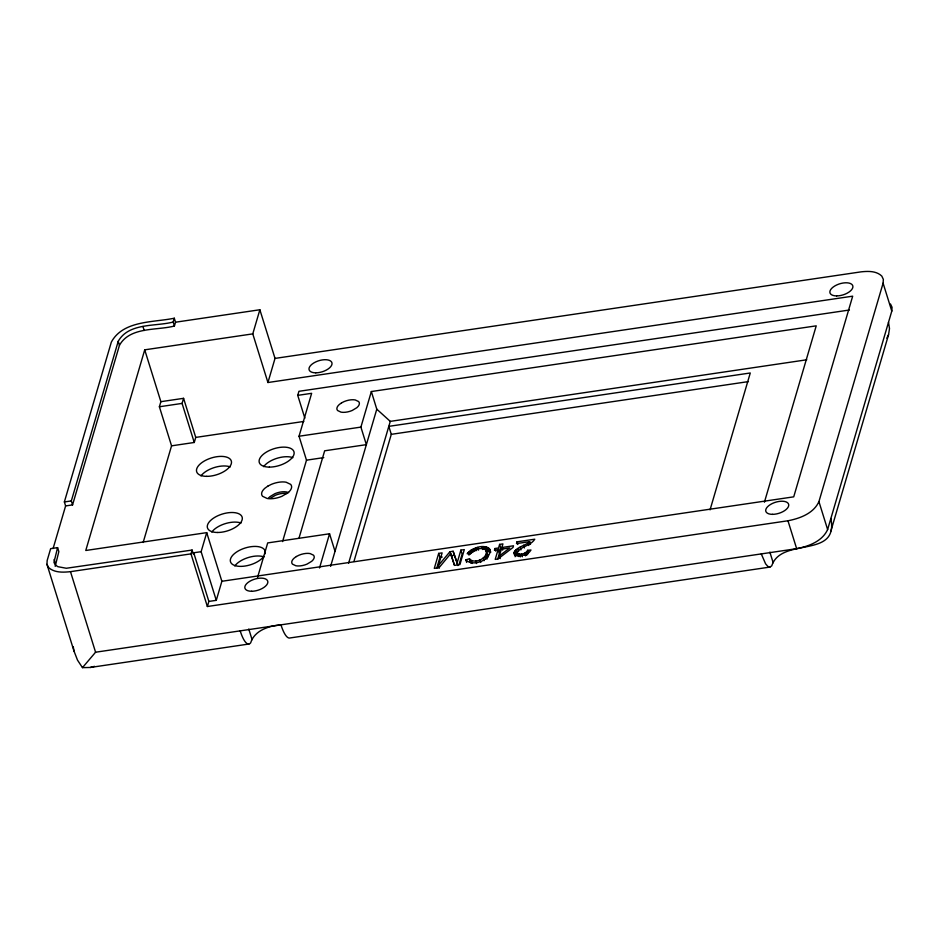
<?xml version="1.0" encoding="UTF-8"?>
<svg xmlns="http://www.w3.org/2000/svg" width="939" height="939" viewBox="0 0 939 939"><rect width="100%" height="100%" fill="white"/><g stroke="black" fill="none" stroke-linecap="round" stroke-linejoin="round"><path stroke-width="1.41" d="M248.87 644.037L90.261 667.465L82.468 667.641L77.514 660.14L74.005 651.103L46.95 564.327L47.161 560.524L50.647 548.669L57.596 547.637L58.84 551.627L55.201 566.346M57.596 547.637L53.957 562.355L55.225 564.808L57.842 566.687L66.329 568.259L192.096 550.054L193.34 554.045L193.716 552.778L201.122 551.686L206.721 532.636L85.766 550.489L144.723 349.836L252.779 333.873L259.868 309.753L175.534 322.206L174.408 326.009C156.942 330.669 129.993 326.479 119.453 345.306L72.561 504.9L65.613 505.933L53.1 548.529M883.094 283.179L883.353 279.376L881.791 276.089C876.357 270.808 868.106 271.101 861.098 271.852L275.021 358.405L267.932 382.525L852.682 296.172L793.725 496.837L221.874 581.288L216.275 600.338L208.869 601.429L207.366 606.512L787.962 520.769C799.875 518.457 813.597 513.457 818.925 501.614L883.094 283.179L891.792 311.102L827.623 529.537C822.294 541.369 808.573 546.381 796.659 548.681L95.578 652.218L82.468 667.641M891.792 311.102L892.05 307.288L890.489 304.001M529.655 541.65C526.474 545.653 510.405 548.529 515.229 555.336C520.676 556.604 527.976 555.16 530.981 550.008L527.659 550.313C526.075 553.752 521.438 554.656 518.082 553.881L517.225 552.249C521.462 546.122 530.852 545.641 534.761 539.209L517.013 541.826L516.497 543.599L529.655 541.65L530.488 544.315M280.972 624.834A28.851 7.758 81.6 0 0 287.557 637.346A28.346 7.618 81.6 0 0 289.658 638.015L769.957 567.074L771.764 565.818C781.33 536.509 839.008 559.233 830.862 518.492M830.898 530.993L888.54 334.777L889.503 328.603L888.505 322.277M466.671 562.449L465.838 559.785L469.477 558.811C474.254 564.668 488.186 558.341 486.39 550.442C482.071 546.357 473.819 549.28 470.592 553.705L467.176 553.728C471.894 547.613 487.623 541.991 490.663 551.932M486.731 553.376L487.634 554.433L487.646 557.613L486.414 553.634M65.613 505.933L64.368 501.942L111.342 342.089C123.232 320.211 153.609 322.57 174.29 318.215L175.534 322.206M72.561 504.9L71.329 500.921L118.22 341.315C128.749 322.488 155.698 326.678 173.163 322.03L174.29 318.215M143.151 542.484L171.555 445.837L159.384 406.763L160.874 401.681L144.723 349.836M171.555 445.837L194.256 442.48L182.084 403.406L183.575 398.324L160.874 401.681M194.256 442.48L195.746 437.41L183.575 398.324M207.366 606.512L190.981 553.869L192.096 550.054M304.846 418.172L297.745 395.366L298.931 391.305L849.419 310.011M257.521 577.532L267.697 542.918L329.554 533.775L335.023 551.322M282.569 541.58L306.49 460.169L299.036 436.236L311.642 393.312L297.745 395.366M299.095 537.836L324.659 450.802L366.363 444.652L360.905 427.104L371.351 391.54L816.226 325.845L764.405 502.236M319.518 567.966L329.554 533.775M330.598 566.37L376.785 409.181L371.351 391.54M348.592 563.259L390.272 421.376L376.785 409.181M353.944 561.463L391.293 434.334L388.816 426.353L750.273 372.983L710.048 509.877M439.264 568.083L438.431 565.431L442.116 552.883L438.689 553.388L434.288 568.377L439.065 567.672L450.697 553.681L454.417 565.231M436.729 568.283L439.933 557.379L438.689 553.388M438.431 565.431L449.922 551.733L453.126 551.263L457.939 565.571L457.14 562.872L460.885 550.113L464.312 549.608L459.91 564.597L454.558 565.384L450.697 553.681M459.136 564.304L462.129 554.104L460.885 550.113M502.682 550.16L501.86 547.496L502.917 543.904L499.618 544.397L498.562 547.989L494.935 548.517L494.442 550.207L498.069 549.667L499.313 553.658L497.682 559.21M498.069 549.667L495.217 559.386L497.905 558.987L513.011 547.46L513.504 545.782L501.86 547.496M499.618 544.397L500.863 548.388L499.806 551.968L498.562 547.989M499.372 555.935L501.367 549.186L509.771 547.942L499.372 555.935L500.205 558.599M280.925 625.081A21.726 10.529 -17.3 0 0 265.127 628.484C258.601 631.114 252.767 635.856 250.69 642.781A28.334 7.618 81.6 0 1 246.769 643.368A28.863 7.758 81.6 0 1 240.196 630.855M515.088 556.698L517.412 553.81M886.839 338.134L888.54 334.777M270.491 498.198L275.42 495.252A12.348 5.986 -17.3 0 1 287.005 493.538M90.261 667.465L94.487 666.35M159.384 406.763L182.084 403.406M195.746 437.41L303.802 421.447M390.272 421.376L806.765 359.778M299.036 436.236L360.905 427.104M391.293 434.334L748.418 381.598M306.49 460.169L323.767 457.61M64.368 501.942L71.329 500.921M46.95 564.327L48.652 567.602C54.556 572.872 63.124 572.438 70.484 571.663L190.981 553.869M439.933 557.379L442.222 557.038M454.359 555.254L451.154 555.724L449.922 551.733M500.863 548.388L503.058 548.059M486.449 550.794L490.545 552.496L489.301 548.505M288.613 492.611L286.512 491.954A12.348 5.986 -17.3 0 0 274.927 493.668L269.998 496.625A11.761 5.704 -17.3 0 0 268.39 498.327M769.957 567.074L767.856 566.405L765.602 563.846L761.283 553.904M465.838 559.785C472.305 567.25 491.919 560.184 489.841 549.268M453.126 551.263L457.14 562.872M818.925 501.614L827.623 529.537M787.962 520.769L796.659 548.681M769.863 552.097L773.173 562.731M527.976 542.848L528.798 545.512M527.659 550.313L528.481 552.977M526.92 551.627L527.741 554.292M526.309 552.214L527.143 554.867M523.61 545.301L524.443 547.965M525.558 552.742L526.392 555.395M524.678 553.2L525.511 555.865M520.124 547.249L520.957 549.902M521.521 554.092L522.342 556.757M517.013 541.826L517.835 544.491M517.753 548.693L518.586 551.346M519.537 554.21L520.359 556.874M518.082 553.881L518.915 556.545M517.225 552.249L518.469 556.24M516.168 549.82L518.105 555.865M515.03 550.841L516.274 554.832M514.279 551.792L515.523 555.782M513.844 552.707L514.678 555.372M494.935 548.517L495.769 551.181M488.573 547.883L489.818 551.874M487.658 547.39L488.89 551.369M486.531 547.026L487.775 551.017M485.205 546.815L487.928 555.865M485.486 549.385L486.308 552.038M483.632 546.744L484.454 549.409M485.768 555.125L487.012 559.104M481.813 546.838L482.646 549.503M484.724 556.627L485.545 559.292M483.198 558.059L484.031 560.712M477.728 547.46L478.561 550.125M479.935 559.808L480.768 562.473M475.803 547.977L476.625 550.63M473.995 548.622L474.817 551.287M472.294 549.409L473.127 552.073M475.733 560.876L476.554 563.541M470.744 550.324L471.578 552.989M469.371 551.346L470.204 554.01M471.484 560.794L472.305 563.447M470.768 560.489L471.601 563.142M468.185 552.484L469.019 555.149M470.204 560.055L471.026 562.719M469.477 558.811L470.709 562.801M259.868 309.753L275.021 358.405M252.779 333.873L267.932 382.525M173.163 322.03L174.408 326.009M248.776 629.036L252.086 639.67M142.951 326.49L144.195 330.481M206.721 532.636L221.874 581.288M201.122 551.686L216.275 600.338M193.716 552.778L208.869 601.429M118.22 341.315L119.453 345.306M70.484 571.663L95.578 652.218M54.11 559.503L55.354 563.494M73.254 646.807L74.005 651.103M234.82 565.935A18.146 8.803 -17.3 0 1 264.082 556.933M211.815 532.037A18.146 8.803 -17.3 0 1 241.065 523.035M263.636 466.66A18.146 8.803 -17.3 0 1 292.886 457.657M200.993 475.909A18.146 8.803 -17.3 0 1 230.243 466.906M263.777 556.428A18.146 8.803 -17.3 0 1 234.527 565.431A18.146 8.803 -17.3 0 1 243.072 548.728A18.146 8.803 -17.3 0 1 265.103 553.846M341.526 402.901L339.39 404.427A11.291 5.47 -17.3 0 0 337.594 410.519L341.01 412.151A11.855 5.751 -17.3 0 0 352.137 410.507L356.855 407.679A11.291 5.47 -17.3 0 0 358.651 401.575L355.235 399.944A11.855 5.751 -17.3 0 0 344.108 401.587L341.526 402.901M267.826 486.144L264.974 488.174A15.047 7.301 -17.3 0 0 262.58 496.297L267.134 498.468A15.799 7.665 -17.3 0 0 281.97 496.285L288.261 492.506A15.047 7.301 -17.3 0 0 290.656 484.371L286.102 482.2A15.799 7.665 -17.3 0 0 271.277 484.395L267.826 486.144M296.395 556.522L294.259 558.036A11.291 5.47 -17.3 0 0 292.463 564.139L295.879 565.771A11.855 5.751 -17.3 0 0 307.006 564.128L311.725 561.287A11.291 5.47 -17.3 0 0 313.52 555.195L310.105 553.564A11.855 5.751 -17.3 0 0 298.978 555.207L296.395 556.522M315.762 372.83A11.937 5.787 -17.3 0 0 331.983 362.994A11.937 5.787 -17.3 0 0 313.79 362.959A11.937 5.787 -17.3 0 0 315.762 372.83M251.593 591.265A11.937 5.787 -17.3 0 0 267.803 581.429A11.937 5.787 -17.3 0 0 249.61 581.394A11.937 5.787 -17.3 0 0 251.593 591.265M772.468 514.349A11.937 5.787 -17.3 0 0 788.69 504.513A11.937 5.787 -17.3 0 0 770.496 504.478A11.937 5.787 -17.3 0 0 772.468 514.349M836.649 295.914A11.937 5.787 -17.3 0 0 852.858 286.078A11.937 5.787 -17.3 0 0 834.665 286.043A11.937 5.787 -17.3 0 0 836.649 295.914M217.59 532.483A18.146 8.803 -17.3 0 0 242.239 517.53A18.146 8.803 -17.3 0 0 214.573 517.471A18.146 8.803 -17.3 0 0 217.59 532.483M269.399 467.106A18.146 8.803 -17.3 0 0 294.06 452.152A18.146 8.803 -17.3 0 0 266.394 452.093A18.146 8.803 -17.3 0 0 269.399 467.106M206.768 476.355A18.146 8.803 -17.3 0 0 231.417 461.401A18.146 8.803 -17.3 0 0 203.751 461.354A18.146 8.803 -17.3 0 0 206.768 476.355"/></g></svg>
